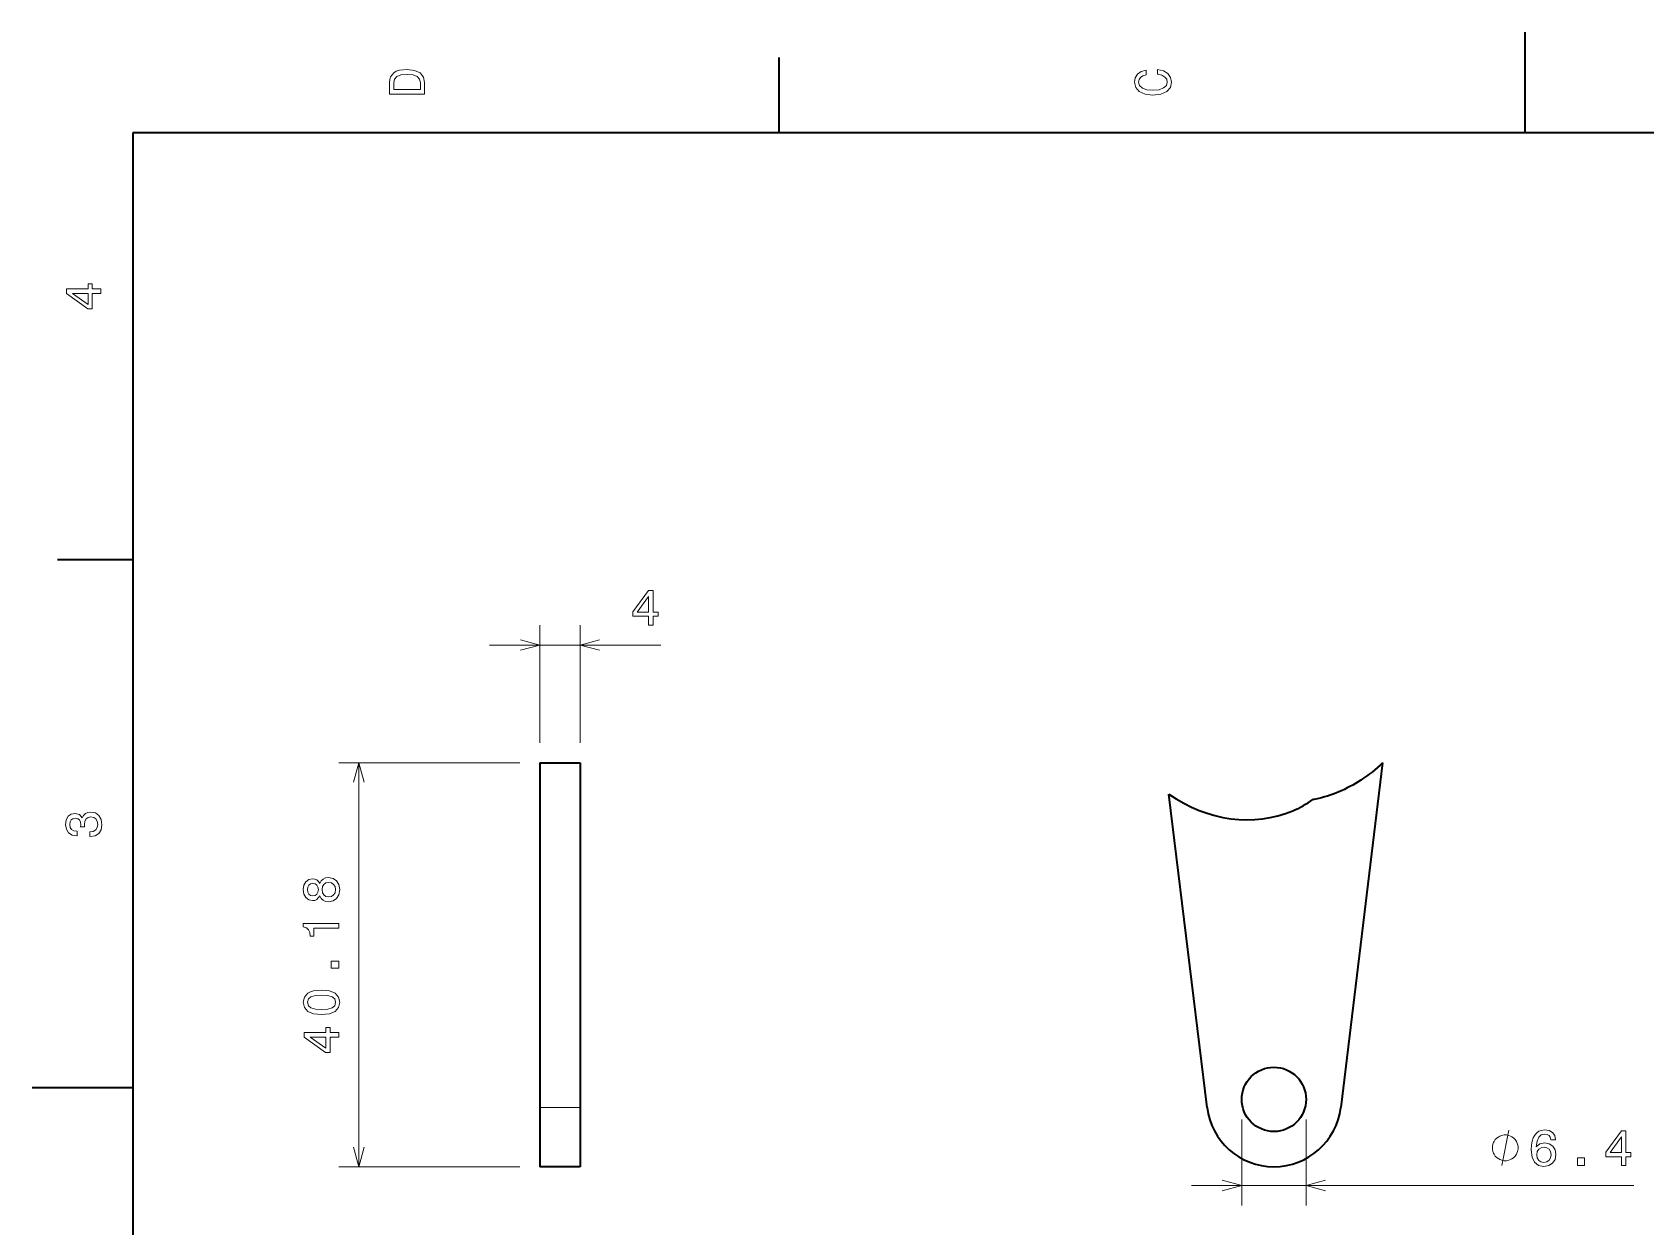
# Model space of a CAD drawing. Extents: x 0 to 297, y 0 to 210.
# Drawn here: x 0 to 160.5, y 91.2 to 210 of the extents above; entities that cross this region are included whole.
import ezdxf

# ---------------------------------------------------------------- set-up
doc = ezdxf.new("R2010")
doc.units = 0

msp = doc.modelspace()

# ---------------------------------------------------------------- linework, layer by layer
at = {"color": 7, "lineweight": 35, "ltscale": 0.25}
for p, q in [((148.5, 200), (148.5, 210)), ((10, 105), (0, 105))]:
    msp.add_line(p, q, dxfattribs=at)
at = {"color": 7, "lineweight": 35, "ltscale": 0.1875}
for p, q in [((74.300003, 200), (74.300003, 207.5)), ((10, 157.5), (2.5, 157.5))]:
    msp.add_line(p, q, dxfattribs=at)
at = {"color": 7, "lineweight": 35}
for p, q in [((287, 200), (10, 200)), ((10, 200), (10, 10)), ((50.498032, 137.322754), (50.498032, 103.035316)), ((54.498032, 137.322754), (54.498032, 103.035316)), ((134.326645, 137.322754), (130.16243, 103.035316)), ((116.860168, 103.035316), (113.073494, 134.214081))]:
    msp.add_line(p, q, dxfattribs=at)
at = {"color": 7, "lineweight": 13, "ltscale": 0.292729}
for p, q in [((50.498032, 139.322754), (50.498032, 151.031921)), ((54.498032, 139.322754), (54.498032, 151.031921))]:
    msp.add_line(p, q, dxfattribs=at)
at = {"color": 7, "lineweight": 13, "ltscale": 0.425901}
msp.add_line((45.498032, 149.031921), (62.534054, 149.031921), dxfattribs=at)
at = {"color": 7, "lineweight": 13, "ltscale": 0.450348}
for p, q in [((48.498032, 137.322754), (30.484131, 137.322754)), ((48.498032, 97.143105), (30.484131, 97.143105))]:
    msp.add_line(p, q, dxfattribs=at)
at = {"color": 7, "lineweight": 13}
msp.add_line((32.484131, 97.143105), (32.484131, 137.322754), dxfattribs=at)
at = {"color": 7, "lineweight": 35, "ltscale": 0.1}
for p, q in [((50.498032, 137.322754), (54.498032, 137.322754)), ((54.498032, 97.143105), (50.498032, 97.143105))]:
    msp.add_line(p, q, dxfattribs=at)
at = {"color": 7, "lineweight": 35, "ltscale": 0.147305}
for p, q in [((50.498032, 103.035316), (50.498032, 97.143105)), ((54.498032, 103.035316), (54.498032, 97.143105))]:
    msp.add_line(p, q, dxfattribs=at)
at = {"color": 7, "lineweight": 13, "ltscale": 0.1}
msp.add_line((50.498032, 103.035316), (54.498032, 103.035316), dxfattribs=at)
at = {"color": 8, "lineweight": 13, "ltscale": 0.214297}
for p, q in [((120.311302, 101.843102), (120.311302, 93.27121)), ((126.711296, 101.843102), (126.711296, 93.27121))]:
    msp.add_line(p, q, dxfattribs=at)
at = {"color": 8, "lineweight": 13}
msp.add_line((115.311302, 95.27121), (159.316528, 95.27121), dxfattribs=at)
at = {"color": 7, "lineweight": 13}
for points in [[(35.533215, 204.994965), (35.533215, 203.829971), (39.033215, 203.829971), (39.033215, 204.994965), (38.922264, 205.544678), (38.584366, 205.953171), (38.034657, 206.205338), (37.283215, 206.296112), (36.516644, 206.215424), (36.21405, 206.114563), (35.971977, 205.973343), (35.644165, 205.56485), (35.563473, 205.297562)], [(35.951801, 204.959656), (36.027451, 205.342941), (36.259438, 205.605194), (36.672985, 205.761536), (37.283215, 205.811966), (37.873272, 205.756485), (38.286816, 205.600143), (38.533936, 205.332855), (38.614628, 204.959656), (38.614628, 204.298996), (35.951801, 204.298996)], [(111.93206, 205.817017), (112.35569, 205.716141), (112.658287, 205.549713), (112.844887, 205.317734), (112.905403, 205.045395), (112.814629, 204.71759), (112.54229, 204.460388), (112.098488, 204.28891), (111.483215, 204.233429), (110.872986, 204.28891), (110.424141, 204.455338), (110.151802, 204.71254), (110.055984, 205.045395), (110.106415, 205.287476), (110.247627, 205.494247), (110.474571, 205.655624), (110.787247, 205.766571), (110.787247, 206.245682), (110.308144, 206.094391), (109.94503, 205.832138), (109.718086, 205.474075), (109.637398, 205.045395), (109.763474, 204.510818), (110.116501, 204.10231), (110.696472, 203.840057), (111.483215, 203.749283), (112.269958, 203.840057), (112.84993, 204.10231), (113.208, 204.510818), (113.329041, 205.045395), (113.233215, 205.51442), (112.965927, 205.892654), (112.527161, 206.159943), (111.93206, 206.301163)], [(6.833213, 184.02739), (6.833213, 184.481277), (5.965778, 184.481277), (5.965778, 184.98056), (5.56232, 184.98056), (5.56232, 184.481277), (3.408862, 184.481277), (3.408862, 184.022339), (5.521974, 182.489197), (5.965778, 182.489197), (5.965778, 184.02739)], [(5.56232, 182.912827), (3.993876, 184.02739), (5.56232, 184.02739)], [(61.293419, 151.031921), (61.747311, 151.031921), (61.747311, 151.899353), (62.24659, 151.899353), (62.24659, 152.302811), (61.747311, 152.302811), (61.747311, 154.456268), (61.288376, 154.456268), (59.755234, 152.343155), (59.755234, 151.899353), (61.293419, 151.899353)], [(60.178867, 152.302811), (61.293419, 153.871246), (61.293419, 152.302811)], [(5.73379, 129.979111), (5.769093, 129.979111), (6.253242, 130.059799), (6.616354, 130.296829), (6.848343, 130.670029), (6.934078, 131.164276), (6.848343, 131.688766), (6.626441, 132.082138), (6.273415, 132.334305), (5.819525, 132.425079), (5.521974, 132.384735), (5.279899, 132.273788), (5.0933, 132.092224), (4.957133, 131.850143), (4.684798, 132.177963), (4.251081, 132.293961), (3.857709, 132.218307), (3.560158, 132.00145), (3.373559, 131.648422), (3.307997, 131.164276), (3.388689, 130.710388), (3.610591, 130.362396), (3.963617, 130.135452), (4.432637, 130.059799), (4.46794, 130.059799), (4.46794, 130.508652), (4.145173, 130.548996), (3.913184, 130.680115), (3.771974, 130.891937), (3.721542, 131.189484), (3.761888, 131.451736), (3.867795, 131.643372), (4.039265, 131.759369), (4.271254, 131.804764), (4.518372, 131.759369), (4.684798, 131.638336), (4.785663, 131.426514), (4.815922, 131.139053), (4.810879, 130.942368), (5.209294, 130.942368), (5.199208, 131.189484), (5.244596, 131.507217), (5.365634, 131.744247), (5.56232, 131.885452), (5.819525, 131.935883), (6.112032, 131.880417), (6.328891, 131.734161), (6.465058, 131.502167), (6.510447, 131.194534), (6.460014, 130.876801), (6.308718, 130.644821), (6.066643, 130.498566), (5.73379, 130.443085)], [(28.597961, 124.079613), (28.739174, 123.822411), (28.93586, 123.645897), (29.182976, 123.534943), (29.480528, 123.499641), (29.929375, 123.580338), (30.277357, 123.812325), (30.49926, 124.190567), (30.584995, 124.704971), (30.49926, 125.21434), (30.277357, 125.592583), (29.929375, 125.82457), (29.480528, 125.910309), (29.182976, 125.869957), (28.93586, 125.764053), (28.739174, 125.582497), (28.597961, 125.330338), (28.476925, 125.532059), (28.310499, 125.673271), (28.108768, 125.75901), (27.861652, 125.789268), (27.503582, 125.708572), (27.216118, 125.496765), (27.029518, 125.153824), (26.958914, 124.704971), (27.029518, 124.251083), (27.216118, 123.908142), (27.503582, 123.691284), (27.861652, 123.615639), (28.108768, 123.640854), (28.310499, 123.726585)], [(27.901997, 124.094742), (27.680096, 124.135086), (27.508625, 124.256126), (27.402718, 124.447769), (27.362373, 124.704971), (27.402718, 124.957138), (27.508625, 125.148773), (27.680096, 125.269814), (27.901997, 125.315201), (28.128942, 125.269814), (28.305454, 125.148773), (28.42145, 124.957138), (28.456753, 124.704971), (28.416407, 124.447769), (28.305454, 124.256126), (28.128942, 124.135086)], [(29.47044, 123.983795), (29.20315, 124.029182), (29.001421, 124.17543), (28.870296, 124.402382), (28.824909, 124.704971), (28.870296, 125.002525), (29.001421, 125.229469), (29.20315, 125.375725), (29.47044, 125.426155), (29.757904, 125.375725), (29.974764, 125.229469), (30.115974, 125.002525), (30.161364, 124.704971), (30.115974, 124.402382), (29.974764, 124.17543), (29.757904, 124.029182)], [(30.484131, 120.878174), (30.484131, 121.337105), (26.958914, 121.337105), (26.958914, 120.994164), (27.266552, 120.903389), (27.473324, 120.721832), (27.59436, 120.444458), (27.634706, 120.061172), (27.992775, 120.061172), (27.992775, 120.878174)], [(30.484131, 116.884941), (30.484131, 117.58091), (29.732689, 117.58091), (29.732689, 116.884941)], [(28.774475, 112.281487), (29.566261, 112.357132), (30.131104, 112.594162), (30.474045, 112.972412), (30.584995, 113.496902), (30.474045, 114.016357), (30.131104, 114.3946), (29.566261, 114.626587), (28.774475, 114.707275), (27.987732, 114.626587), (27.675053, 114.530762), (27.417847, 114.3946), (27.074909, 114.016357), (26.958914, 113.496902), (27.074909, 112.972412), (27.42289, 112.594162), (27.987732, 112.357132)], [(28.774475, 112.765633), (28.164246, 112.805984), (27.725483, 112.93206), (27.468281, 113.159012), (27.377502, 113.496902), (27.468281, 113.829758), (27.725483, 114.056702), (28.164246, 114.182785), (28.774475, 114.223129), (29.38975, 114.182785), (29.82851, 114.056702), (30.085716, 113.829758), (30.17145, 113.496902), (30.085716, 113.159012), (29.82851, 112.93206), (29.38975, 112.805984)], [(30.484131, 110.038261), (30.484131, 110.492149), (29.616695, 110.492149), (29.616695, 110.991425), (29.213238, 110.991425), (29.213238, 110.492149), (27.059778, 110.492149), (27.059778, 110.033218), (29.17289, 108.500076), (29.616695, 108.500076), (29.616695, 110.038261)], [(29.213238, 108.923706), (27.644793, 110.038261), (29.213238, 110.038261)]]:
    msp.add_lwpolyline(points, close=True, dxfattribs=at)
for points in [[(48.566181, 148.514282), (50.498032, 149.031921), (48.566181, 149.549561)], [(56.429882, 149.549561), (54.498032, 149.031921), (56.429882, 148.514282)], [(33.00177, 135.3909), (32.484131, 137.322754), (31.966492, 135.3909)], [(31.966492, 99.074951), (32.484131, 97.143105), (33.00177, 99.074951)]]:
    msp.add_lwpolyline(points, dxfattribs=at)
at = {"color": 7, "lineweight": 35}
msp.add_lwpolyline([(134.326645, 137.322754), (134.07106, 137.085739), (133.810364, 136.854355), (133.544632, 136.628738), (133.273941, 136.409073), (132.998383, 136.195526), (132.858795, 136.091125), (132.718033, 135.988312), (132.528503, 135.85376), (132.336914, 135.722153), (132.143295, 135.593567), (131.882019, 135.426895), (131.617249, 135.265854), (131.349045, 135.110565), (131.077499, 134.961227), (130.802704, 134.817978), (130.524734, 134.681015), (130.243683, 134.550491), (129.959641, 134.426605), (129.672729, 134.30954), (129.393845, 134.203461), (129.112427, 134.104034), (128.828537, 134.011444), (128.542389, 133.925903), (128.254166, 133.847641), (127.964096, 133.776855), (127.817184, 133.744049), (127.669884, 133.713242), (127.524719, 133.684906), (127.379204, 133.658539)], dxfattribs=at)
at = {"color": 8, "lineweight": 13}
for points in [[(147.808456, 99.02121), (147.808456, 99.137871), (147.750122, 99.371208), (147.691788, 99.546204), (147.633453, 99.662872), (147.516785, 99.837875), (147.341797, 100.012871), (147.166794, 100.129539), (147.050125, 100.187874), (146.875122, 100.246208), (146.641785, 100.304543), (146.525131, 100.304543), (146.408463, 100.304543), (146.175125, 100.246208), (146.000122, 100.187874), (145.883453, 100.129539), (145.708466, 100.012871), (145.533463, 99.837875), (145.416794, 99.662872), (145.358459, 99.546204), (145.300125, 99.371208), (145.241791, 99.137871), (145.241791, 99.02121), (145.241791, 98.904541), (145.300125, 98.671204), (145.358459, 98.496208), (145.416794, 98.379539), (145.533463, 98.204544), (145.708466, 98.029541), (145.883453, 97.912872), (146.000122, 97.854538), (146.175125, 97.796204), (146.408463, 97.737877), (146.525131, 97.737877), (146.641785, 97.737877), (146.875122, 97.796204), (147.050125, 97.854538), (147.166794, 97.912872), (147.341797, 98.029541), (147.516785, 98.204544), (147.633453, 98.379539), (147.691788, 98.496208), (147.750122, 98.671204), (147.808456, 98.904541)], [(151.53685, 99.828125), (151.441025, 100.236626), (151.219116, 100.539215), (150.87619, 100.730858), (150.432373, 100.796425), (150.134827, 100.761124), (149.877625, 100.665298), (149.650681, 100.508957), (149.45903, 100.287056), (149.307739, 100.009682), (149.196793, 99.671783), (149.12619, 99.273369), (149.106003, 98.824524), (149.186707, 98.108383), (149.433823, 97.588928), (149.83223, 97.276253), (150.376907, 97.170341), (150.866089, 97.261124), (151.239288, 97.498154), (151.481369, 97.871353), (151.567108, 98.345413), (151.481369, 98.824524), (151.249374, 99.19268), (150.891312, 99.424667), (150.44751, 99.505356), (149.968399, 99.404495), (149.610336, 99.117027), (149.685974, 99.671783), (149.847366, 100.070198), (150.094482, 100.307228), (150.437424, 100.387924), (150.689575, 100.34758), (150.881226, 100.241669), (151.007309, 100.065155), (151.072876, 99.828125)], [(158.075897, 97.27121), (158.529785, 97.27121), (158.529785, 98.138641), (159.029068, 98.138641), (159.029068, 98.542099), (158.529785, 98.542099), (158.529785, 100.695557), (158.070847, 100.695557), (156.53772, 98.582443), (156.53772, 98.138641), (158.075897, 98.138641)], [(156.961334, 98.542099), (158.075897, 100.110542), (158.075897, 98.542099)], [(151.077911, 98.34037), (151.02243, 98.022652), (150.881226, 97.780571), (150.654282, 97.619186), (150.371857, 97.568756), (150.07431, 97.619186), (149.847366, 97.775528), (149.701111, 98.017609), (149.655716, 98.335327), (149.706146, 98.64801), (149.847366, 98.88504), (150.079346, 99.036339), (150.392029, 99.091812), (150.664368, 99.036339), (150.881226, 98.890083), (151.02243, 98.653053)], [(153.714508, 97.27121), (154.410477, 97.27121), (154.410477, 98.022652), (153.714508, 98.022652)]]:
    msp.add_lwpolyline(points, close=True, dxfattribs=at)
for points in [[(146.175125, 97.27121), (146.875122, 100.77121)], [(118.379448, 94.753571), (120.311302, 95.27121), (118.379448, 95.788849)], [(128.643158, 95.788849), (126.711296, 95.27121), (128.643158, 94.753571)]]:
    msp.add_lwpolyline(points, dxfattribs=at)
at = {"color": 7, "lineweight": 35}
msp.add_circle((123.511299, 103.843102), 3.2, dxfattribs=at)
for centre, radius, start, end in [((121.113617, 142.594803), 10.913979, 293.078209, 305.0359), ((123.511299, 103.843102), 6.7, 186.924687, 353.075313)]:
    msp.add_arc(centre, radius, start, end, dxfattribs=at)
msp.add_ellipse((119.265015, 145.487289), major_axis=(7.725182, -12.08931), ratio=0.871323, start_param=5.1566007643, end_param=6.1385898143, dxfattribs=at)

doc.saveas('drawing.dxf')
